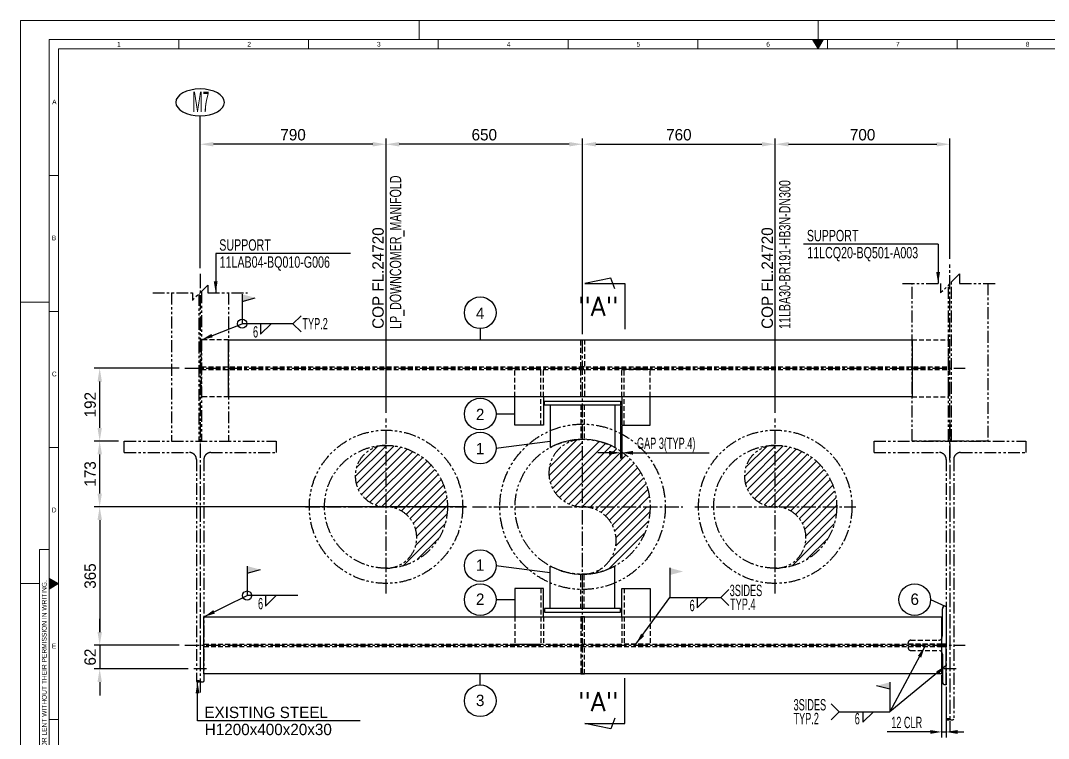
# Model space of a CAD drawing. Header units: millimetres. Extents: x 0 to 4222, y 0 to 2966.
# Drawn here: x 0 to 2707, y 1075 to 2966 of the extents above; entities that cross this region are included whole.
import ezdxf
from ezdxf.enums import TextEntityAlignment as Align

# ---------------------------------------------------------------- set-up
doc = ezdxf.new("R2010")
doc.units = ezdxf.units.MM
doc.header["$LTSCALE"] = 50
for name, pattern in [('CENTER2', [1.125, 0.75, -0.125, 0.125, -0.125]), ('HIDDEN', [0.375, 0.25, -0.125]), ('PHANTOM2', [1.25, 0.625, -0.125, 0.125, -0.125, 0.125, -0.125])]:
    doc.linetypes.add(name, pattern=pattern)
for name, color, linetype in [('1. continuous', 3, 'Continuous'), ('2. Hidden', 2, 'HIDDEN'), ('3. phantom', 6, 'PHANTOM2'), ('5. text', 2, 'Continuous'), ('7. center', 1, 'CENTER2'), ('dimension', 7, 'Continuous'), ('text', 2, 'Continuous'), ('TITLE', 9, 'Continuous')]:
    doc.layers.add(name, color=color, linetype=linetype)
for name, color, linetype, lineweight in [('4', 4, 'Continuous', 9), ('G-ANNO-BRDR', 3, 'Continuous', 0), ('G-ANNO-TTLB', 7, 'Continuous', 0)]:
    doc.layers.add(name, color=color, linetype=linetype, lineweight=lineweight)
doc.styles.add('ROMANS', font='romans.shx', dxfattribs={"width": 0.8, "bigfont": 'whgtxt.shx'})
doc.styles.add('Style-Arial', font='ARIAL.TTF')
doc.dimstyles.new('ISO-25', dxfattribs={"dimscale": 10, "dimtxt": 3, "dimasz": 3, "dimexe": 1.5, "dimexo": 1.5, "dimgap": 1, "dimtad": 1, "dimdec": 0, "dimrnd": 0.5, "dimtxsty": 'Standard', "dimcen": 2.5, "dimclrd": 4, "dimclre": 4, "dimclrt": 2, "dimadec": 0, "dimazin": 0, "dimtfac": 1, "dimtdec": 0, "dimtmove": 0, "dimatfit": 3, "dimfxl": 0, "dimarcsym": 0})
doc.dimstyles.get("Standard").update_dxf_attribs({"dimtxt": 0.18, "dimasz": 0.18, "dimexe": 0.18, "dimexo": 0.0625, "dimgap": 0.09, "dimtad": 0, "dimtih": 1, "dimtoh": 1, "dimdec": 4, "dimzin": 0, "dimdsep": 46, "dimtxsty": 'Standard', "dimcen": 0.09, "dimadec": 0, "dimazin": 0, "dimtfac": 1, "dimtdec": 4, "dimtofl": 0, "dimtmove": 0, "dimatfit": 3, "dimfxl": 0, "dimtolj": 1, "dimtzin": 0, "dimarcsym": 0})

# ---------------------------------------------------------------- blocks, each defined once
blk = doc.blocks.new('*D13')
at = {"color": 4, "linetype": 'ByBlock', "lineweight": -2, "transparency": 16777216}
for p, q in [((1174.7, 1685.4), (193.4, 1685.4)), ((208.4, 1650.4), (208.4, 1355.4)), ((417.9, 1320.4), (193.4, 1320.4))]:
    blk.add_line(p, q, dxfattribs=at)
at = {"color": 4, "transparency": 16777216}
for points in [[(202.6, 1650.4), (214.3, 1650.4), (208.4, 1685.4)], [(202.6, 1355.4), (214.3, 1355.4), (208.4, 1320.4)]]:
    blk.add_solid(points, dxfattribs=at)
at = {"layer": 'Defpoints', "color": 0, "transparency": 16777216}
for p in [(1189.7, 1685.4), (208.4, 1320.4), (432.9, 1320.4)]:
    blk.add_point(p, dxfattribs=at)
at = {"color": 2, "transparency": 16777216, "insert": (183.4, 1502.9), "char_height": 30, "attachment_point": 5, "rotation": 90}
blk.add_mtext('365', dxfattribs=at)
blk = doc.blocks.new('*D6')
at = {"color": 4, "linetype": 'ByBlock', "lineweight": -2, "transparency": 16777216}
for p, q in [((208.4, 1355.4), (208.4, 1390.4)), ((208.4, 1320.4), (208.4, 1258.4)), ((441.6, 1258.4), (193.4, 1258.4)), ((208.4, 1223.4), (208.4, 1188.4))]:
    blk.add_line(p, q, dxfattribs=at)
at = {"color": 4, "transparency": 16777216}
for points in [[(202.6, 1355.4), (214.3, 1355.4), (208.4, 1320.4)], [(202.6, 1223.4), (214.3, 1223.4), (208.4, 1258.4)]]:
    blk.add_solid(points, dxfattribs=at)
at = {"layer": 'Defpoints', "color": 0, "transparency": 16777216}
for p in [(208.4, 1320.4), (208.4, 1258.4), (456.6, 1258.4)]:
    blk.add_point(p, dxfattribs=at)
at = {"color": 2, "transparency": 16777216, "insert": (183.4, 1289.4), "char_height": 30, "attachment_point": 5, "rotation": 90}
blk.add_mtext('62', dxfattribs=at)
blk = doc.blocks.new('*D7')
at = {"color": 4, "linetype": 'ByBlock', "lineweight": -2, "transparency": 16777216}
for p, q in [((257.9, 1858.4), (193.4, 1858.4)), ((208.4, 1720.4), (208.4, 1823.4))]:
    blk.add_line(p, q, dxfattribs=at)
at = {"color": 4, "transparency": 16777216}
for points in [[(202.6, 1823.4), (214.3, 1823.4), (208.4, 1858.4)], [(202.6, 1720.4), (214.3, 1720.4), (208.4, 1685.4)]]:
    blk.add_solid(points, dxfattribs=at)
at = {"layer": 'Defpoints', "color": 0, "transparency": 16777216}
for p in [(208.4, 1858.4), (272.9, 1858.4), (208.4, 1685.4)]:
    blk.add_point(p, dxfattribs=at)
at = {"color": 2, "transparency": 16777216, "insert": (183.4, 1771.9), "char_height": 30, "attachment_point": 5, "rotation": 90}
blk.add_mtext('173', dxfattribs=at)
blk = doc.blocks.new('*D8')
at = {"color": 4, "linetype": 'ByBlock', "lineweight": -2, "transparency": 16777216}
for p, q in [((417.9, 2050.4), (193.4, 2050.4)), ((208.4, 1893.4), (208.4, 2015.4))]:
    blk.add_line(p, q, dxfattribs=at)
at = {"color": 4, "transparency": 16777216}
for points in [[(202.6, 2015.4), (214.3, 2015.4), (208.4, 2050.4)], [(202.6, 1893.4), (214.3, 1893.4), (208.4, 1858.4)]]:
    blk.add_solid(points, dxfattribs=at)
at = {"layer": 'Defpoints', "color": 0, "transparency": 16777216}
for p in [(208.4, 2050.4), (432.9, 2050.4), (208.4, 1858.4)]:
    blk.add_point(p, dxfattribs=at)
at = {"color": 2, "transparency": 16777216, "insert": (183.4, 1954.4), "char_height": 30, "attachment_point": 5, "rotation": 90}
blk.add_mtext('192', dxfattribs=at)
blk = doc.blocks.new('*D9')
at = {"color": 4, "linetype": 'ByBlock', "lineweight": -2, "transparency": 16777216}
for p, q in [((962.3, 1932.7), (962.3, 2655.5)), ((1479.9, 2140.4), (1479.9, 2655.5)), ((1444.9, 2640.5), (997.3, 2640.5))]:
    blk.add_line(p, q, dxfattribs=at)
at = {"color": 4, "transparency": 16777216}
for points in [[(997.3, 2646.4), (997.3, 2634.7), (962.3, 2640.5)], [(1444.9, 2646.4), (1444.9, 2634.7), (1479.9, 2640.5)]]:
    blk.add_solid(points, dxfattribs=at)
at = {"layer": 'Defpoints', "color": 0, "transparency": 16777216}
for p in [(962.3, 2640.5), (1479.9, 2125.4), (962.3, 1917.7)]:
    blk.add_point(p, dxfattribs=at)
at = {"color": 2, "transparency": 16777216, "insert": (1221.1, 2665.5), "char_height": 30, "attachment_point": 5}
blk.add_mtext('650', dxfattribs=at)
blk = doc.blocks.new('*D10')
at = {"color": 4, "linetype": 'ByBlock', "lineweight": -2, "transparency": 16777216}
for p, q in [((472.9, 2314.2), (472.9, 2655.5)), ((927.3, 2640.5), (507.9, 2640.5))]:
    blk.add_line(p, q, dxfattribs=at)
at = {"color": 4, "transparency": 16777216}
for points in [[(507.9, 2646.4), (507.9, 2634.7), (472.9, 2640.5)], [(927.3, 2646.4), (927.3, 2634.7), (962.3, 2640.5)]]:
    blk.add_solid(points, dxfattribs=at)
at = {"layer": 'Defpoints', "color": 0, "transparency": 16777216}
for p in [(472.9, 2640.5), (962.3, 2640.5), (472.9, 2299.2)]:
    blk.add_point(p, dxfattribs=at)
at = {"color": 2, "transparency": 16777216, "insert": (717.6, 2665.5), "char_height": 30, "attachment_point": 5}
blk.add_mtext('790', dxfattribs=at)
blk = doc.blocks.new('*D11')
at = {"color": 4, "linetype": 'ByBlock', "lineweight": -2, "transparency": 16777216}
for p, q in [((1987.2, 1932.7), (1987.2, 2655.5)), ((1514.9, 2640.5), (1952.2, 2640.5))]:
    blk.add_line(p, q, dxfattribs=at)
at = {"color": 4, "transparency": 16777216}
for points in [[(1514.9, 2646.4), (1514.9, 2634.7), (1479.9, 2640.5)], [(1952.2, 2646.4), (1952.2, 2634.7), (1987.2, 2640.5)]]:
    blk.add_solid(points, dxfattribs=at)
at = {"layer": 'Defpoints', "color": 0, "transparency": 16777216}
for p in [(1479.9, 2640.5), (1987.2, 2640.5), (1987.2, 1917.7)]:
    blk.add_point(p, dxfattribs=at)
at = {"color": 2, "transparency": 16777216, "insert": (1733.5, 2665.5), "char_height": 30, "attachment_point": 5}
blk.add_mtext('760', dxfattribs=at)
blk = doc.blocks.new('*D12')
at = {"color": 4, "linetype": 'ByBlock', "lineweight": -2, "transparency": 16777216}
for p, q in [((2447.4, 2338.9), (2447.4, 2655.5)), ((2022.2, 2640.5), (2412.4, 2640.5))]:
    blk.add_line(p, q, dxfattribs=at)
at = {"color": 4, "transparency": 16777216}
for points in [[(2022.2, 2646.4), (2022.2, 2634.7), (1987.2, 2640.5)], [(2412.4, 2646.4), (2412.4, 2634.7), (2447.4, 2640.5)]]:
    blk.add_solid(points, dxfattribs=at)
at = {"layer": 'Defpoints', "color": 0, "transparency": 16777216}
for p in [(1987.2, 2640.5), (2447.4, 2640.5), (2447.4, 2323.9)]:
    blk.add_point(p, dxfattribs=at)
at = {"color": 2, "transparency": 16777216, "insert": (2217.3, 2665.5), "char_height": 30, "attachment_point": 5}
blk.add_mtext('700', dxfattribs=at)
blk = doc.blocks.new('1111')
at = {"layer": 'G-ANNO-BRDR', "color": 3, "lineweight": 13, "ltscale": 0.172512}
for p, q in [((0, 2966.5), (4200, 2966.5)), ((0, 0), (0, 2966.5))]:
    blk.add_line(p, q, dxfattribs=at)
at = {"layer": 'G-ANNO-TTLB', "color": 7, "lineweight": 13, "ltscale": 0.172512}
for p, q in [((0, 2916.5), (0, 2966.5)), ((0, 2966.5), (49.9, 2966.5)), ((99.9, 2916.5), (74.9, 2916.5)), ((74.9, 2916.5), (4175, 2916.5)), ((74.9, 49.9), (74.9, 2916.5)), ((2085.6, 2916.5), (2100, 2891.6)), ((2114.4, 2916.5), (2085.6, 2916.5)), ((2100, 2891.6), (2114.4, 2916.5)), ((99.9, 74.9), (99.9, 2891.6)), ((99.9, 2891.6), (4150.1, 2891.6)), ((99.9, 2558.2), (74.9, 2558.2)), ((0, 2224.9), (74.9, 2224.9)), ((99.9, 2199.9), (74.9, 2199.9)), ((99.9, 1841.6), (74.9, 1841.6)), ((74.9, 1497.7), (99.9, 1483.2)), ((74.9, 1468.8), (74.9, 1497.7)), ((49.9, 1483.2), (0, 1483.2)), ((99.9, 1483.2), (74.9, 1483.2)), ((99.9, 1483.2), (74.9, 1483.2)), ((99.9, 1483.2), (74.9, 1468.8)), ((99.9, 1124.9), (74.9, 1124.9))]:
    blk.add_line(p, q, dxfattribs=at)
at = {"layer": 'G-ANNO-TTLB', "color": 7, "lineweight": 13, "ltscale": 0.172512, "extrusion": (0, 0, -1)}
for p, q in [((1050, 2916.5), (1050, 2966.5)), ((2100, 2891.6), (2100, 2966.5)), ((74.9, 2891.6), (74.9, 2916.5)), ((416.6, 2891.6), (416.6, 2916.5)), ((758.3, 2891.6), (758.3, 2916.5)), ((1099.9, 2891.6), (1099.9, 2916.5)), ((1441.6, 2891.6), (1441.6, 2916.5)), ((1783.3, 2891.6), (1783.3, 2916.5)), ((2100, 2891.6), (2100, 2916.5)), ((2125, 2891.6), (2125, 2916.5)), ((2466.6, 2891.6), (2466.6, 2916.5))]:
    blk.add_line(p, q, dxfattribs=at)
at = {"layer": 'G-ANNO-TTLB', "color": 7, "lineweight": 13}
for p, q in [((74.9, 1572.9), (49.9, 1572.9)), ((49.9, 1572.9), (49.9, 49.9)), ((74.9, 49.9), (74.9, 1572.9))]:
    blk.add_line(p, q, dxfattribs=at)
at = {"layer": 'G-ANNO-TTLB', "color": 7, "lineweight": 13, "ltscale": 0.172512, "extrusion": (0, 0, -1)}
for points in [[(-2085.6, 2916.5), (-2100, 2891.6), (-2114.4, 2916.5)], [(-74.9, 1497.7), (-99.9, 1483.2), (-74.9, 1468.8)]]:
    blk.add_solid(points, dxfattribs=at)
at = {"layer": '4', "color": 7, "style": 'Style-Arial', "width": 0.8}
for s, p in [('1', (254.3, 2897.8)), ('2', (597.1, 2897.8)), ('3', (938.5, 2897.8)), ('4', (1280.6, 2897.8)), ('5', (1621.9, 2897.8)), ('6', (1963.6, 2897.8)), ('7', (2305.2, 2897.8)), ('8', (2646.9, 2897.8)), ('A', (83.2, 2745.7)), ('B', (82.2, 2387.4)), ('C', (82.5, 2029)), ('D', (82.1, 1670.7)), ('E', (82.1, 1312.4))]:
    blk.add_text(s, height=12.5, dxfattribs=at).set_placement(p)
at = {"layer": 'G-ANNO-TTLB', "color": 7, "lineweight": 13, "style": 'Style-Arial', "width": 0.8}
blk.add_text('CAUTION : THIS DRAWING AND DESIGN IS THE PROPERTY OF SARGENT & LUNDY AND MUST NOT BE COPIED OR LENT WITHOUT THEIR PERMISSION IN WRITING.', height=12.4851, rotation=90, dxfattribs=at).set_placement((62.4, 803.4), align=Align.MIDDLE_CENTER)

msp = doc.modelspace()

# ---------------------------------------------------------------- hatches: boundary and pattern name
at = {"layer": '3. phantom'}
h = msp.add_hatch(dxfattribs=at)
h.set_pattern_fill('ANSI31', color=256, scale=120, style=0)
h.set_pattern_definition([(45, (-3706.964, 1652.343), (-10.6066, 10.6066), [])])
h.paths.add_polyline_path([(962.3, 1847.1, 1), (962.3, 1685.4)])
h.paths.add_polyline_path([(962.3, 1847.1), (962.3, 1685.4), (1124.1, 1685.4, 0.414214)])
h.paths.add_polyline_path([(962.3, 1523.6, 0.414214), (1124.1, 1685.4), (962.3, 1685.4, -1)])
h = msp.add_hatch(dxfattribs=at)
h.set_pattern_fill('ANSI31', color=256, scale=120, style=0)
h.set_pattern_definition([(45, (-2682.11, 1652.343), (-10.6066, 10.6066), [])])
h.paths.add_polyline_path([(1987.2, 1847.1, 1), (1987.2, 1685.4)])
h.paths.add_polyline_path([(1987.2, 1847.1), (1987.2, 1685.4), (2148.9, 1685.4, 0.414214)])
h.paths.add_polyline_path([(1987.2, 1523.6, 0.414214), (2148.9, 1685.4), (1987.2, 1685.4, -1)])

# ---------------------------------------------------------------- linework, layer by layer
at = {"color": 4}
for p, q in [((472.9, 2655.5), (472.9, 2715.5)), ((2416.2, 2377.2), (2061.3, 2377.2)), ((2416.2, 2377.2), (2416.2, 2273.9)), ((513.8, 2352.4), (513.8, 2249.2)), ((869.1, 2352.4), (513.8, 2352.4)), ((466, 1121.1), (466, 1224.3)), ((894.3, 1121.1), (466, 1121.1))]:
    msp.add_line(p, q, dxfattribs=at)
for p, q in [((1210.3, 2154.9), (1210.3, 2125.4)), ((1251.9, 1930), (1301.9, 1930)), ((1251.9, 1840), (1394.9, 1858.4)), ((1251.9, 1530.7), (1394.9, 1512.4)), ((1251.9, 1440.8), (1301.9, 1440.8)), ((2396.2, 1440.8), (2434.4, 1423.9)), ((1210.3, 1215.9), (1210.3, 1245.4))]:
    msp.add_line(p, q)
for points in [[(2411.2, 2303.9), (2421.2, 2303.9), (2416.2, 2273.9)], [(508.8, 2279.2), (518.8, 2279.2), (513.8, 2249.2)], [(461, 1194.3), (471, 1194.3), (466, 1224.3)]]:
    msp.add_solid(points, dxfattribs=at)
at = {"layer": '1. continuous'}
for p, q in [((1379.9, 1953.4), (1379.9, 1963.4)), ((1379.9, 1963.4), (1579.9, 1963.4)), ((1579.9, 1953.4), (1379.9, 1953.4)), ((1579.9, 1963.4), (1579.9, 1953.4)), ((1579.9, 1417.4), (1379.9, 1417.4)), ((1379.9, 1417.4), (1379.9, 1407.4)), ((1579.9, 1407.4), (1579.9, 1417.4)), ((2427.4, 1343.9), (2427.4, 1416.9)), ((2434.4, 1423.9), (2437.4, 1423.9)), ((2437.4, 1423.9), (2437.4, 1323.9)), ((1379.9, 1407.4), (1579.9, 1407.4)), ((2437.4, 1323.9), (2425.4, 1323.9)), ((2437.4, 1216.9), (2437.4, 1316.9)), ((2427.4, 1296.9), (2427.4, 1223.9))]:
    msp.add_line(p, q, dxfattribs=at)
for points in [[(2347.4, 2125.4), (2347.4, 1975.4), (547.9, 1975.4), (547.9, 2125.4)], [(547.9, 2125.4), (2347.4, 2125.4)], [(963.7, 2125.4), (963.8, 2125.4)], [(1988.7, 2125.4), (1989.8, 2125.4)], [(1376.9, 1975.4), (1376.9, 1900.4), (1301.9, 1900.4), (1301.9, 1975.4)], [(1582.9, 1975.4), (1582.9, 1900.4), (1657.9, 1900.4), (1657.9, 1975.4)], [(1376.9, 1395.4), (1376.9, 1470.4), (1301.9, 1470.4), (1301.9, 1395.4)], [(1582.9, 1395.4), (1582.9, 1470.4), (1657.9, 1470.4), (1657.9, 1395.4)]]:
    msp.add_lwpolyline(points, dxfattribs=at)
msp.add_lwpolyline([(482.9, 1395.4), (2425.4, 1395.4), (2425.4, 1245.4), (482.9, 1245.4)], close=True, dxfattribs=at)
for centre, start, end in [((2434.4, 1416.9), 90, 180), ((2434.4, 1223.9), 180, 270)]:
    msp.add_arc(centre, 7, start, end, dxfattribs=at)
at = {"layer": '2. Hidden'}
for p, q in [((547.9, 2125.4), (476.4, 2125.4)), ((476.4, 1975.4), (476.4, 2125.4)), ((1474.9, 2053.9), (1474.9, 2125.4)), ((1474.9, 2125.4), (1484.9, 2125.4)), ((1484.9, 2125.4), (1484.9, 2053.9)), ((2347.4, 2125.4), (2443.4, 2125.4)), ((2443.4, 1975.4), (2443.4, 2125.4)), ((476.4, 2053.9), (2443.4, 2053.9)), ((476.4, 2046.9), (2443.4, 2046.9)), ((963.7, 2053.9), (963.8, 2053.9)), ((963.7, 2046.9), (963.8, 2046.9)), ((1301.9, 1975.4), (1301.9, 2046.9)), ((1370.4, 1900.4), (1370.4, 2046.9)), ((1376.9, 1975.4), (1376.9, 2046.9)), ((1484.9, 2053.9), (1474.9, 2053.9)), ((1474.9, 1975.4), (1474.9, 2046.9)), ((1474.9, 2046.9), (1484.9, 2046.9)), ((1484.9, 2046.9), (1484.9, 1975.4)), ((1582.9, 1975.4), (1582.9, 2046.9)), ((1589.4, 1900.4), (1589.4, 2046.9)), ((1657.9, 1975.4), (1657.9, 2046.9)), ((547.9, 1975.4), (476.4, 1975.4)), ((1484.9, 1975.4), (1474.9, 1975.4)), ((1475.4, 1953.4), (1475.4, 1863.1)), ((1484.4, 1953.4), (1484.4, 1863.1)), ((2347.4, 1975.4), (2443.4, 1975.4)), ((1475.4, 1417.4), (1475.4, 1507.6)), ((1484.4, 1417.4), (1484.4, 1507.6)), ((1370.4, 1470.4), (1370.4, 1323.9)), ((1589.4, 1470.4), (1589.4, 1323.9)), ((1301.9, 1395.4), (1301.9, 1323.9)), ((1376.9, 1395.4), (1376.9, 1323.9)), ((1484.9, 1395.4), (1474.9, 1395.4)), ((1474.9, 1395.4), (1474.9, 1323.9)), ((1484.9, 1323.9), (1484.9, 1395.4)), ((1582.9, 1395.4), (1582.9, 1323.9)), ((1657.9, 1395.4), (1657.9, 1323.9)), ((2337.4, 1323.9), (2337.4, 1326.9)), ((2344.4, 1333.9), (2417.4, 1333.9)), ((482.9, 1323.9), (2425.4, 1323.9)), ((482.9, 1316.9), (2425.4, 1316.9)), ((1474.9, 1323.9), (1484.9, 1323.9)), ((1484.9, 1316.9), (1474.9, 1316.9)), ((1474.9, 1316.9), (1474.9, 1245.4)), ((1484.9, 1245.4), (1484.9, 1316.9)), ((2425.4, 1323.9), (2337.4, 1323.9)), ((2337.4, 1316.9), (2337.4, 1313.9)), ((2425.4, 1316.9), (2337.4, 1316.9)), ((2344.4, 1306.9), (2417.4, 1306.9)), ((2425.4, 1316.9), (2437.4, 1316.9)), ((1474.9, 1245.4), (1484.9, 1245.4)), ((2434.4, 1216.9), (2437.4, 1216.9))]:
    msp.add_line(p, q, dxfattribs=at)
for points in [[(1301.9, 2046.9), (1376.9, 2046.9)], [(1657.9, 2046.9), (1582.9, 2046.9)], [(1301.9, 1323.9), (1376.9, 1323.9)], [(1657.9, 1323.9), (1582.9, 1323.9)]]:
    msp.add_lwpolyline(points, dxfattribs=at)
for centre, radius, start, end in [((2344.4, 1326.9), 7, 90, 180), ((2417.4, 1343.9), 10, 270, 0), ((2344.4, 1313.9), 7, 180, 270), ((2417.4, 1296.9), 10, 0, 90)]:
    msp.add_arc(centre, radius, start, end, dxfattribs=at)
at = {"layer": '3. phantom'}
for p, q in [((2322.4, 2273.9), (2422.4, 2273.9)), ((2347.4, 1858.4), (2347.4, 2273.9)), ((2472.4, 2298.9), (2422.4, 2248.9)), ((2422.4, 2273.9), (2422.4, 2248.9)), ((2451.4, 1858.4), (2451.4, 2277.9)), ((2472.4, 2298.9), (2472.4, 2273.9)), ((2472.4, 2273.9), (2572.4, 2273.9)), ((2547.4, 2273.9), (2547.4, 1858.4)), ((347.9, 2249.2), (452.9, 2249.2)), ((397.9, 2249.2), (397.9, 1858.4)), ((492.9, 2269.2), (452.9, 2229.2)), ((452.9, 2249.2), (452.9, 2229.2)), ((476.4, 2252.7), (476.4, 1858.4)), ((492.9, 2269.2), (492.9, 2249.2)), ((492.9, 2249.2), (597.9, 2249.2)), ((547.9, 2249.2), (547.9, 1858.4)), ((2443.4, 1858.4), (2443.4, 2269.9)), ((469.4, 2245.7), (469.4, 1858.4)), ((272.9, 1828.4), (272.9, 1858.4)), ((272.9, 1858.4), (672.9, 1858.4)), ((397.9, 1858.4), (547.9, 1858.4)), ((672.9, 1858.4), (672.9, 1828.4)), ((2247.4, 1828.4), (2247.4, 1858.4)), ((2247.4, 1858.4), (2647.4, 1858.4)), ((2547.4, 1858.4), (2347.4, 1858.4)), ((2647.4, 1858.4), (2647.4, 1828.4)), ((272.9, 1828.4), (444.9, 1828.4)), ((500.9, 1828.4), (672.9, 1828.4)), ((2247.4, 1828.4), (2419.4, 1828.4)), ((2475.4, 1828.4), (2647.4, 1828.4)), ((462.9, 1810.4), (462.9, 1225.5)), ((482.9, 1810.4), (482.9, 1225.5)), ((2437.4, 1810.4), (2437.4, 1125.5)), ((2457.4, 1810.4), (2457.4, 1125.5))]:
    msp.add_line(p, q, dxfattribs=at)
at = {"layer": '3. phantom', "linetype": 'Continuous'}
for p, q in [((1391.5, 1767.2), (1479.9, 1855.5)), ((1392.7, 1789.6), (1464.2, 1861.1)), ((1479.9, 1813.1), (1523.7, 1857)), ((1479.9, 1791.9), (1540, 1852)), ((1479.9, 1770.7), (1555, 1845.8)), ((1394.8, 1749.3), (1479.9, 1834.3)), ((1479.9, 1749.5), (1568.9, 1838.5)), ((1479.9, 1728.3), (1581.8, 1830.2)), ((1479.9, 1707), (1593.8, 1821)), ((1400.8, 1734), (1479.9, 1813.1)), ((1408.9, 1720.9), (1479.9, 1791.9)), ((1479.9, 1685.8), (1604.9, 1810.9)), ((1500.6, 1685.4), (1615.1, 1799.8)), ((1521.8, 1685.4), (1624.3, 1787.9)), ((1418.9, 1709.7), (1479.9, 1770.7)), ((1543, 1685.4), (1632.7, 1775)), ((1564.3, 1685.4), (1640, 1761.1)), ((1430.7, 1700.3), (1479.9, 1749.5)), ((1585.5, 1685.4), (1646.3, 1746.2)), ((1444.4, 1692.8), (1479.9, 1728.3)), ((1460.4, 1687.5), (1479.9, 1707)), ((1606.7, 1685.4), (1651.3, 1730)), ((1627.9, 1685.4), (1654.9, 1712.4)), ((1479.4, 1685.4), (1479.9, 1685.8)), ((1498.6, 1683.4), (1500.6, 1685.4)), ((1514.7, 1678.2), (1521.8, 1685.4)), ((1528.5, 1670.8), (1543, 1685.4)), ((1540.4, 1661.5), (1564.3, 1685.4)), ((1550.4, 1650.3), (1585.5, 1685.4)), ((1558.6, 1637.3), (1606.7, 1685.4)), ((1564.7, 1622.2), (1627.9, 1685.4)), ((1568.1, 1604.4), (1649.1, 1685.4)), ((1567.2, 1582.3), (1656.5, 1671.5)), ((1553, 1546.9), (1652.7, 1646.5)), ((1550.1, 1522.7), (1642.5, 1615.1)), ((1518.7, 1513), (1529.8, 1524.1)), ((1493.7, 1509.2), (1494.4, 1509.9))]:
    msp.add_line(p, q, dxfattribs=at)
at = {"layer": '3. phantom'}
for centre, radius in [((1479.9, 1685.4), 217.8), ((962.3, 1685.4), 201.9), ((1987.2, 1685.4), 201.9), ((962.3, 1685.4), 161.9), ((1479.9, 1685.4), 177.8), ((1987.2, 1685.4), 161.9)]:
    msp.add_circle(centre, radius, dxfattribs=at)
for centre, radius, start, end in [((962.4, 1766.3), 81, 90.0506, 269.9494), ((1480.2, 1774.3), 88.9, 90.2091, 269.7909), ((1987.2, 1766.3), 81, 90.0506, 269.9494), ((444.9, 1810.4), 18, 0, 90), ((500.9, 1810.4), 18, 90, 180), ((2419.4, 1810.4), 18, 0, 90), ((2475.4, 1810.4), 18, 90, 180), ((962.2, 1604.4), 81, 270.0506, 89.9494), ((1479.5, 1596.5), 88.9, 270.2091, 89.7909), ((1987.1, 1604.4), 81, 270.0506, 89.9494), ((467.9, 1217), 9.84, 59.47, 120.53), ((467.9, 1234), 9.84, 239.47, 300.53), ((477.9, 1234), 9.84, 239.47, 300.53), ((2442.4, 1117), 9.84, 59.47, 120.53), ((2442.4, 1134), 9.84, 239.47, 300.53), ((2452.4, 1134), 9.84, 239.47, 300.53)]:
    msp.add_arc(centre, radius, start, end, dxfattribs=at)
at = {"layer": '5. text', "color": 4}
for points in [[(1564.9, 2259.7), (1554.7, 2287.7), (1486.2, 2273.7), (1591.2, 2273.7), (1591.2, 2153.7)], [(1564.9, 1128.3), (1554.7, 1100.3), (1486.2, 1114.3), (1591.2, 1114.3), (1591.2, 1234.3)]]:
    msp.add_lwpolyline(points, dxfattribs=at)
at = {"layer": '5. text', "color": 7}
for centre in [(1210.3, 2196.5), (1210.3, 1930), (1210.3, 1840), (1210.3, 1530.7), (1210.3, 1440.8), (2354.6, 1440.8), (1210.3, 1174.2)]:
    msp.add_circle(centre, 41.7, dxfattribs=at)
at = {"layer": '7. center'}
for p, q in [((2447.4, 1808.4), (2447.4, 2323.9)), ((472.9, 2299.2), (472.9, 1841.9)), ((1479.9, 1245.4), (1479.9, 2125.4)), ((432.9, 2050.4), (2487.4, 2050.4)), ((472.9, 1908.4), (472.9, 1193.6)), ((962.3, 1457.1), (962.3, 1917.7)), ((1987.2, 1457.1), (1987.2, 1917.7)), ((2447.4, 1908.4), (2447.4, 1093.6)), ((750.4, 1685.4), (1174.2, 1685.4)), ((1189.7, 1685.4), (1743.8, 1685.4)), ((1775.2, 1685.4), (2199.1, 1685.4)), ((432.9, 1320.4), (2487.4, 1320.4)), ((489.3, 1258.4), (456.6, 1258.4)), ((2463.7, 1258.4), (2431, 1258.4))]:
    msp.add_line(p, q, dxfattribs=at)
at = {"layer": 'dimension', "color": 2}
for p, q in [((583.5, 2245.3), (583.5, 2167.7)), ((583.5, 2226.7), (618.2, 2236)), ((717.3, 2167.7), (583.5, 2167.7)), ((632.1, 2167.7), (632.1, 2140.1)), ((659.7, 2167.7), (632.1, 2140.1)), ((717.3, 2167.7), (738.5, 2188.9)), ((717.3, 2167.7), (738.5, 2146.5)), ((596.6, 1529.2), (596.6, 1451.6)), ((596.6, 1510.6), (631.4, 1519.9)), ((1709.9, 1524.3), (1709.9, 1446.6)), ((1843.7, 1446.6), (1864.9, 1467.8)), ((730.4, 1451.6), (596.6, 1451.6)), ((645.3, 1451.6), (645.3, 1424)), ((672.8, 1451.6), (645.3, 1424)), ((1709.9, 1446.6), (1843.7, 1446.6)), ((1781.8, 1446.6), (1781.8, 1419)), ((1809.4, 1446.6), (1781.8, 1419)), ((1843.7, 1446.6), (1864.9, 1425.4)), ((2289.1, 1223.1), (2289.1, 1145.4)), ((2289.1, 1204.5), (2254.3, 1213.8)), ((2155.3, 1145.4), (2134.1, 1166.7)), ((2155.3, 1145.4), (2134.1, 1124.2)), ((2155.3, 1145.4), (2289.1, 1145.4)), ((2218, 1145.4), (2218, 1117.9)), ((2245.6, 1145.4), (2218, 1117.9))]:
    msp.add_line(p, q, dxfattribs=at)
at = {"layer": 'dimension', "color": 3}
for p, q in [((1394.9, 1953.4), (1394.9, 1841.5)), ((1564.9, 1953.4), (1564.9, 1841.5)), ((1394.9, 1417.4), (1394.9, 1529.2)), ((1564.9, 1417.4), (1564.9, 1529.2))]:
    msp.add_line(p, q, dxfattribs=at)
at = {"layer": 'dimension', "color": 4}
for p, q in [((1579.9, 1951.2), (1579.9, 1812.7)), ((1582.9, 1897.5), (1582.9, 1812.7)), ((1549.9, 1827.7), (1519.9, 1827.7)), ((1579.9, 1827.7), (1582.3, 1827.7)), ((1612.3, 1827.7), (1813.2, 1827.7)), ((2425.4, 1242.5), (2425.4, 1077.2)), ((2437.2, 1210.9), (2437.2, 1077.2)), ((2395.4, 1092.2), (2281.6, 1092.2)), ((2425.4, 1092.2), (2436.8, 1092.2)), ((2466.8, 1092.2), (2483.9, 1092.2))]:
    msp.add_line(p, q, dxfattribs=at)
at = {"layer": 'dimension', "color": 2}
for centre in [(583.5, 2167.7), (596.6, 1451.6)]:
    msp.add_circle(centre, 12, dxfattribs=at)
at = {"layer": 'dimension', "color": 3}
for start, end in [(61.4409, 118.5591), (241.4409, 298.5591)]:
    msp.add_arc((1479.9, 1685.4), 177.8, start, end, dxfattribs=at)
at = {"layer": 'dimension', "color": 2}
for points in [[(618.2, 2236), (583.5, 2226.7), (618.2, 2236), (583.5, 2245.3)], [(631.4, 1519.9), (596.6, 1510.6), (631.4, 1519.9), (596.6, 1529.2)], [(1744.6, 1514.9), (1709.9, 1505.6), (1744.6, 1514.9), (1709.9, 1524.3)], [(2254.3, 1213.8), (2289.1, 1204.5), (2254.3, 1213.8), (2289.1, 1223.1)]]:
    msp.add_solid(points, dxfattribs=at)
at = {"layer": 'dimension', "color": 4}
for points in [[(1549.9, 1832.7), (1549.9, 1822.7), (1579.9, 1827.7)], [(1612.9, 1832.7), (1612.9, 1822.7), (1582.9, 1827.7)], [(2395.4, 1097.2), (2395.4, 1087.2), (2425.4, 1092.2)], [(2467.2, 1097.2), (2467.2, 1087.2), (2437.2, 1092.2)]]:
    msp.add_solid(points, dxfattribs=at)
at = {"layer": 'TITLE', "extrusion": (0, 0, -1)}
msp.add_ellipse((472.9, 2750.9), major_axis=(64.1, 0), ratio=0.55154, dxfattribs=at)

# ---------------------------------------------------------------- block references
msp.add_blockref('1111', (0, 0))

# ---------------------------------------------------------------- texts
at = {"layer": '5. text', "style": 'ROMANS'}
for p in [(1467.3, 2188.3), (1467.3, 1146.6)]:
    msp.add_text('"A"', height=50, dxfattribs=at).set_placement(p)
at = {"layer": 'dimension', "color": 4, "width": 0.6}
for s, p in [('TYP.2', (742.2, 2152.8)), ('3SIDES', (1867.3, 1450.1)), ('TYP.4', (1868.4, 1413.7)), ('3SIDES', (2035.6, 1148.9)), ('TYP.2', (2035.4, 1112.5))]:
    msp.add_text(s, height=30, dxfattribs=at).set_placement(p)
for p in [(618.8, 2131.3), (632, 1415.3), (1768.5, 1410.3), (2203.2, 1112.2)]:
    msp.add_text('6', height=30, dxfattribs=at).set_placement(p, align=Align.CENTER)
at = {"layer": 'dimension', "color": 2, "width": 0.6}
for s, p in [('GAP 3(TYP.4)', (1623.2, 1837.7)), ('12 CLR', (2292.7, 1102.2))]:
    msp.add_text(s, height=30, dxfattribs=at).set_placement(p)
at = {"layer": 'text', "width": 0.45}
msp.add_text('M7', height=53.06, dxfattribs=at).set_placement((474.8, 2725.9), align=Align.CENTER)
at = {"layer": 'text', "color": 2, "width": 0.7}
for s, p in [('LP_DOWNCOMER_MANIFOLD', (1002.4, 2154.1)), ('11LBA30-BR191-HB3N-DN300', (2027.3, 2154.1))]:
    msp.add_text(s, height=30, rotation=90, dxfattribs=at).set_placement(p)
at = {"layer": 'text', "color": 2}
for p in [(956.3, 2154.1), (1981.2, 2154.1)]:
    msp.add_text('COP FL.24720', height=30, rotation=90, dxfattribs=at).set_placement(p)
at = {"layer": 'text', "color": 2, "width": 0.7}
for s, p in [('SUPPORT', (2070.6, 2384.9)), ('SUPPORT', (523.2, 2360.2)), ('11LCQ20-BQ501-A003', (2071.7, 2339.9)), ('11LAB04-BQ010-G006', (524.2, 2315.2))]:
    msp.add_text(s, height=30, dxfattribs=at).set_placement(p)
at = {"layer": 'text', "color": 2}
for s, p in [('4', (1210.3, 2180.4)), ('2', (1210.3, 1913.8)), ('1', (1210.3, 1823.9)), ('1', (1210.3, 1516.8)), ('2', (1210.3, 1426.9)), ('6', (2354.6, 1426.9)), ('3', (1210.3, 1160.3))]:
    msp.add_text(s, height=30, dxfattribs=at).set_placement(p, align=Align.CENTER)
for s, p in [('EXISTING STEEL', (484, 1128.8)), ('H1200x400x20x30', (485.1, 1083.8))]:
    msp.add_text(s, height=30, dxfattribs=at).set_placement(p)

# ---------------------------------------------------------------- dimensions: what is measured, and where the dimension line sits
for base, p1, p2, text, picture, middle in [((472.9, 2640.5), (962.3, 2640.5), (472.9, 2299.2), '790', '*D10', (717.6, 2665.5)), ((962.3, 2640.5), (1479.9, 2125.4), (962.3, 1917.7), '650', '*D9', (1221.1, 2665.5)), ((1987.2, 2640.5), (1479.9, 2640.5), (1987.2, 1917.7), '760', '*D11', (1733.5, 2665.5)), ((2447.4, 2640.5), (1987.2, 2640.5), (2447.4, 2323.9), '700', '*D12', (2217.3, 2665.5))]:
    dim = msp.add_linear_dim(base=base, p1=p1, p2=p2, text=text, dimstyle='Standard', override={"dimscale": 10, "dimtxt": 3, "dimasz": 3.5, "dimexe": 1.5, "dimexo": 1.5, "dimgap": 1, "dimtad": 1, "dimtih": 0, "dimtoh": 0, "dimdec": 0, "dimrnd": 0.5, "dimzin": 8, "dimdsep": 44, "dimcen": 2.5, "dimclrd": 4, "dimclre": 4, "dimclrt": 2, "dimtdec": 0, "dimtofl": 1, "dimtolj": 0, "dimtzin": 8, "dimarcsym": 1})
    dim.commit()
    dim.dimension.update_dxf_attribs({"geometry": picture, "text_midpoint": middle})
for base, p1, p2, picture, middle in [((208.4, 2050.4), (208.4, 1858.4), (432.9, 2050.4), '*D8', (183.4, 1954.4)), ((208.4, 1858.4), (208.4, 1685.4), (272.9, 1858.4), '*D7', (183.4, 1771.9)), ((208.4, 1320.4), (1189.7, 1685.4), (432.9, 1320.4), '*D13', (183.4, 1502.9))]:
    dim = msp.add_linear_dim(base=base, p1=p1, p2=p2, angle=90, dimstyle='Standard', override={"dimscale": 10, "dimtxt": 3, "dimasz": 3.5, "dimexe": 1.5, "dimexo": 1.5, "dimgap": 1, "dimtad": 1, "dimtih": 0, "dimtoh": 0, "dimdec": 0, "dimrnd": 0.5, "dimzin": 8, "dimdsep": 44, "dimcen": 2.5, "dimclrd": 4, "dimclre": 4, "dimclrt": 2, "dimtdec": 0, "dimtofl": 1, "dimtolj": 0, "dimtzin": 8, "dimarcsym": 1})
    dim.commit()
    dim.dimension.update_dxf_attribs({"geometry": picture, "text_midpoint": middle})
dim = msp.add_linear_dim(base=(208.4, 1258.4), p1=(208.4, 1320.4), p2=(456.6, 1258.4), angle=90, dimstyle='Standard', override={"dimscale": 10, "dimtxt": 3, "dimasz": 3.5, "dimexe": 1.5, "dimexo": 1.5, "dimgap": 1, "dimtad": 1, "dimtih": 0, "dimtoh": 0, "dimdec": 0, "dimrnd": 0.5, "dimzin": 8, "dimdsep": 44, "dimcen": 2.5, "dimclrd": 4, "dimclre": 4, "dimclrt": 2, "dimtdec": 0, "dimtofl": 1, "dimtolj": 0, "dimtzin": 8, "dimarcsym": 1})
dim.commit()
dim.dimension.update_dxf_attribs({"geometry": '*D6', "text_midpoint": (208.4, 1289.4), "dimtype": 160})

# ---------------------------------------------------------------- leaders
at = {"layer": '5. text'}
for points, override in [([(476.4, 2125.4), (583.5, 2167.7)], {"dimgap": 1, "dimtad": 0, "dimclrd": 2}), ([(482.9, 1395.4), (596.6, 1451.6)], {"dimgap": 1, "dimtad": 0, "dimclrd": 2}), ([(1620.4, 1323.9), (1709.9, 1446.6)], {"dimtad": 0, "dimclrd": 2}), ([(2381.4, 1316.9), (2289.1, 1145.4)], {"dimtad": 0, "dimclrd": 2}), ([(2437.4, 1266.9), (2289.1, 1145.4)], {"dimtad": 0, "dimclrd": 2})]:
    msp.add_leader(points, dimstyle='ISO-25', override=override, dxfattribs=at)

doc.saveas('drawing.dxf')
